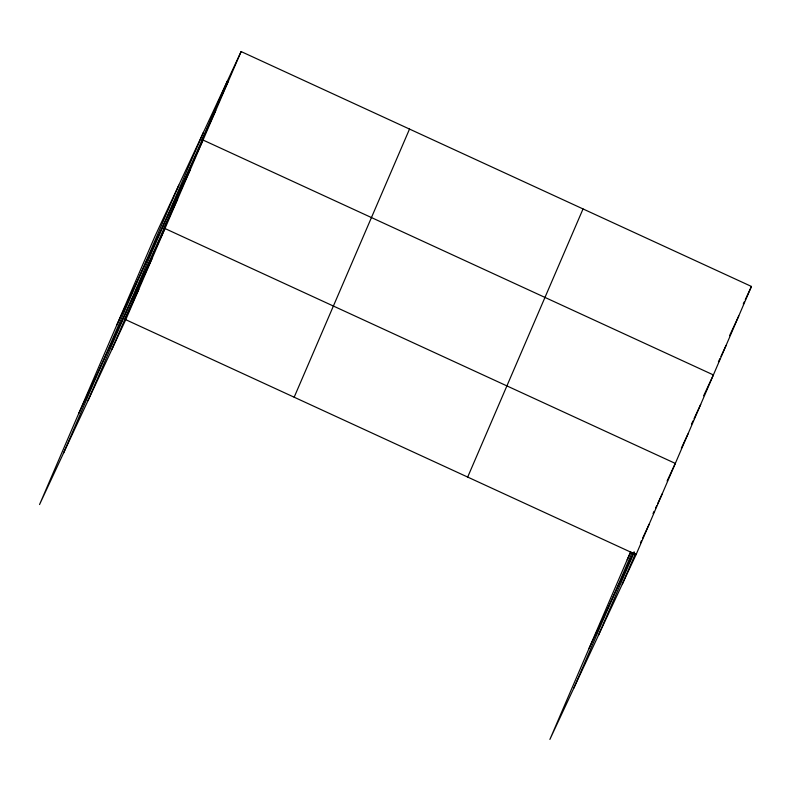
<?xml version="1.0" encoding="UTF-8"?>
<svg xmlns="http://www.w3.org/2000/svg" width="791" height="791" viewBox="0 0 791 791"><rect width="100%" height="100%" fill="white"/><g stroke="black" fill="none" stroke-linecap="round" stroke-linejoin="round"><path stroke-width="1.19" d="M63.438 453.322L178.796 185.193M88.048 400.543L203.406 132.413M111.936 349.315L227.294 81.186M241.117 51.563L154.907 236.41L39.55 504.549L125.749 319.693L241.117 51.563L751.45 286.451L636.093 554.59L549.883 739.437L630.595 551.851M294.163 397.211L409.52 129.071M467.679 477.072L583.036 208.943M573.772 688.219L632.029 552.81M598.382 635.44L634.224 552.148M622.27 584.213L635.351 553.829M214.608 110.681L228.421 81.058M201.913 140.175L215.735 110.552M116.841 324.893L203.04 140.047L713.383 374.934L703.654 395.787M176.541 199.164L190.354 169.541M163.846 228.658L177.659 199.035M78.774 413.386L164.973 228.53L675.306 463.417L667.12 480.977M138.079 288.547L151.902 258.914M125.008 318.931L138.821 289.308M743.263 304.011L744.282 301.816M745.31 299.621L751.45 286.451M729.549 335.7L738.764 315.945M718.396 361.902L719.929 358.61M720.957 356.415L726.069 345.44M627.184 559.791L630.813 551.999M691.482 424.184L693.015 420.891M694.043 418.696L700.688 404.428M681.348 448.19L688.002 433.923M589.107 648.274L634.016 551.97M653.03 513.557L654.048 511.362M655.581 508.079L656.609 505.884M657.628 503.689L662.235 493.811M640.463 542.853L641.491 540.658M642.51 538.463L649.164 524.196M125.749 319.693L636.093 554.59"/></g></svg>
